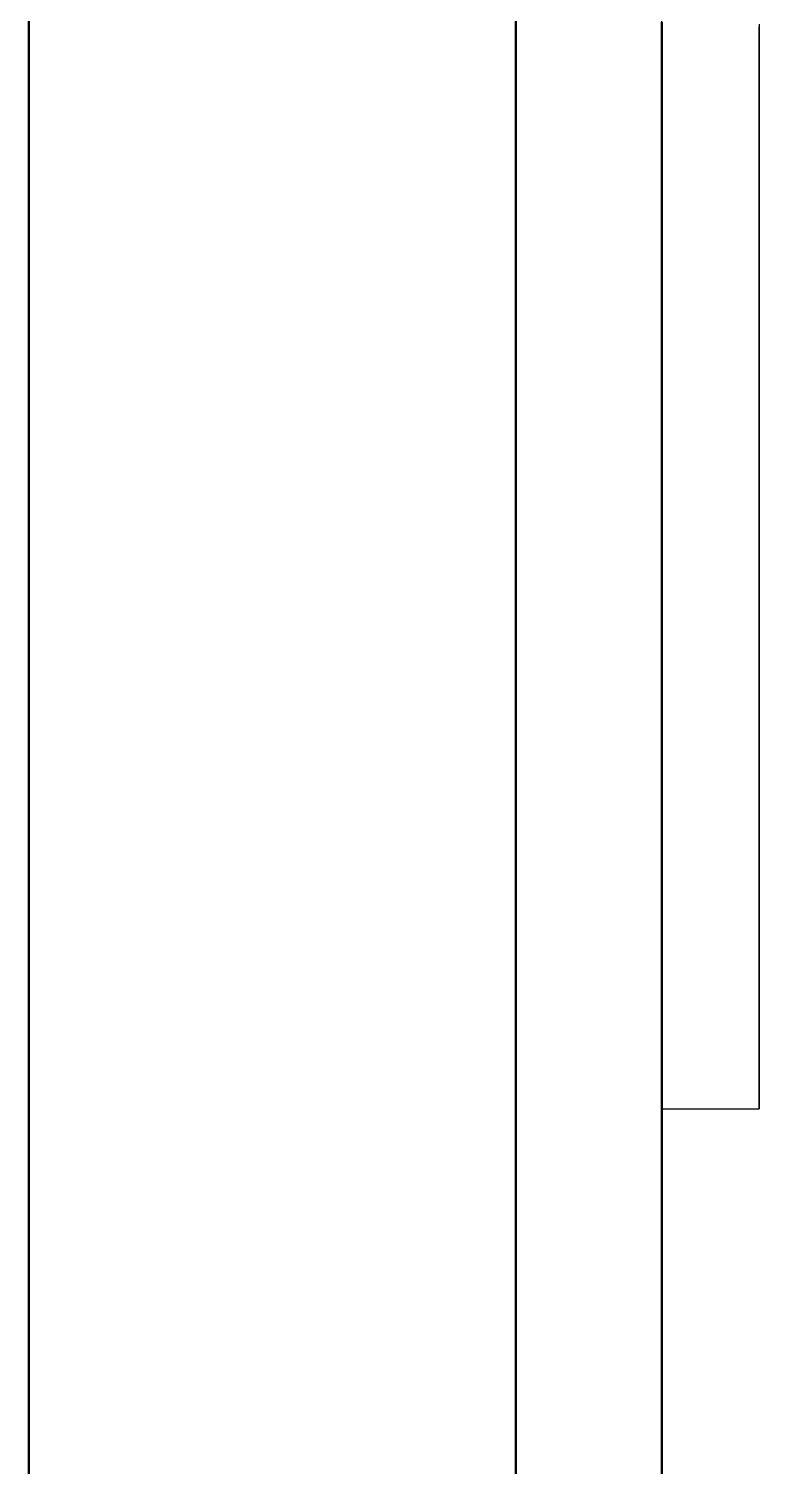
# Model space of a CAD drawing. Header units: millimetres. Extents: x 0 to 594, y 0 to 420.
# Drawn here: x 100.35 to 104.1, y 214.04 to 221.42 of the extents above; entities that cross this region are included whole.
import ezdxf

# ---------------------------------------------------------------- set-up
doc = ezdxf.new("R2010")
doc.units = ezdxf.units.MM
doc.linetypes.add('ISO02-TRAZOS', pattern=[3.75, 3, -0.75])
doc.layers.add('01-VISIBLE', color=7, linetype='CONTINUOUS', lineweight=50)
doc.layers.add('02-OCULTA', color=4, linetype='ISO02-TRAZOS', lineweight=25)

msp = doc.modelspace()

# ---------------------------------------------------------------- linework, layer by layer
at = {"layer": '01-VISIBLE'}
for p, q in [((102.85, 203.177), (102.85, 225.2755)), ((100.35, 206.6326), (100.35, 224.23))]:
    msp.add_line(p, q, dxfattribs=at)
msp.add_lwpolyline([(103.6, 221.45), (103.6, 221.4), (103.6, 221.35), (103.6, 221.3), (103.6, 221.25), (103.6, 221.2), (103.6, 221.15), (103.6, 221.1), (103.6, 221.05), (103.6, 221), (103.6, 220.95), (103.6, 220.9), (103.6, 220.85), (103.6, 220.8), (103.6, 220.75), (103.6, 220.7), (103.6, 220.65), (103.6, 220.6), (103.6, 220.55), (103.6, 220.5), (103.6, 220.45), (103.6, 220.4), (103.6, 220.35), (103.6, 220.3), (103.6, 220.25), (103.6, 220.2), (103.6, 220.15), (103.6, 220.1), (103.6, 220.05), (103.6, 220), (103.6, 219.95), (103.6, 219.9), (103.6, 219.85), (103.6, 219.8), (103.6, 219.75), (103.6, 219.7), (103.6, 219.65), (103.6, 219.6), (103.6, 219.55), (103.6, 219.5), (103.6, 219.45), (103.6, 219.4), (103.6, 219.35), (103.6, 219.3), (103.6, 219.25), (103.6, 219.2), (103.6, 219.15), (103.6, 219.1), (103.6, 219.05), (103.6, 219), (103.6, 218.95), (103.6, 218.9), (103.6, 218.85), (103.6, 218.8), (103.6, 218.75), (103.6, 218.7), (103.6, 218.65), (103.6, 218.6), (103.6, 218.55), (103.6, 218.5), (103.6, 218.45), (103.6, 218.4), (103.6, 218.35), (103.6, 218.3), (103.6, 218.25), (103.6, 218.2), (103.6, 218.15), (103.6, 218.1), (103.6, 218.05), (103.6, 218), (103.6, 217.95), (103.6, 217.9), (103.6, 217.85), (103.6, 217.8), (103.6, 217.75), (103.6, 217.7), (103.6, 217.65), (103.6, 217.6), (103.6, 217.55), (103.6, 217.5), (103.6, 217.45), (103.6, 217.4), (103.6, 217.35), (103.6, 217.3), (103.6, 217.25), (103.6, 217.2), (103.6, 217.15), (103.6, 217.1), (103.6, 217.05), (103.6, 217), (103.6, 216.95), (103.6, 216.9), (103.6, 216.85), (103.6, 216.8), (103.6, 216.75), (103.6, 216.7), (103.6, 216.65), (103.6, 216.6), (103.6, 216.55), (103.6, 216.5), (103.6, 216.45), (103.6, 216.4), (103.6, 216.35), (103.6, 216.3), (103.6, 216.25), (103.6, 216.2), (103.6, 216.15), (103.6, 216.1), (103.6, 216.05), (103.6, 216), (103.6, 215.95), (103.6, 215.9), (103.6, 215.85), (103.6, 215.8), (103.6, 215.75), (103.6, 215.7), (103.6, 215.65), (103.6, 215.6), (103.6, 215.55), (103.6, 215.5), (103.6, 215.45), (103.6, 215.4), (103.6, 215.35), (103.6, 215.3), (103.6, 215.25), (103.6, 215.2), (103.6, 215.15), (103.6, 215.1), (103.6, 215.05), (103.6, 215), (103.6, 214.95), (103.6, 214.9), (103.6, 214.85), (103.6, 214.8), (103.6, 214.75), (103.6, 214.7), (103.6, 214.65), (103.6, 214.6), (103.6, 214.55), (103.6, 214.5), (103.6, 214.45), (103.6, 214.4), (103.6, 214.35), (103.6, 214.3), (103.6, 214.25), (103.6, 214.2), (103.6, 214.15), (103.6, 214.1), (103.6, 214.05), (103.6, 214)], dxfattribs=at)
at = {"layer": '02-OCULTA'}
for p, q in [((100.35, 206.6326), (100.35, 226)), ((100.35, 206.6326), (100.35, 226)), ((100.35, 206.6326), (100.35, 226)), ((102.85, 203.177), (102.85, 226)), ((102.85, 203.177), (102.85, 226)), ((102.85, 203.177), (102.85, 226)), ((103.6, 215.875), (104.1, 215.875))]:
    msp.add_line(p, q, dxfattribs=at)
for points in [[(103.6, 214.0375), (103.6, 214.125), (103.6, 214.2125), (103.6, 214.3), (103.6, 214.3875), (103.6, 214.475), (103.6, 214.5625), (103.6, 214.65), (103.6, 214.7375), (103.6, 214.825), (103.6, 214.9125), (103.6, 215), (103.6, 215.0875), (103.6, 215.175), (103.6, 215.2625), (103.6, 215.35), (103.6, 215.4375), (103.6, 215.525), (103.6, 215.6125), (103.6, 215.7), (103.6, 215.7875), (103.6, 215.875), (103.6, 215.9625), (103.6, 216.05), (103.6, 216.1375), (103.6, 216.225), (103.6, 216.3125), (103.6, 216.4), (103.6, 216.4875), (103.6, 216.575), (103.6, 216.6625), (103.6, 216.75), (103.6, 216.8375), (103.6, 216.925), (103.6, 217.0125), (103.6, 217.1), (103.6, 217.1875), (103.6, 217.275), (103.6, 217.3625), (103.6, 217.45), (103.6, 217.5375), (103.6, 217.625), (103.6, 217.7125), (103.6, 217.8), (103.6, 217.8875), (103.6, 217.975), (103.6, 218.0625), (103.6, 218.15), (103.6, 218.2375), (103.6, 218.325), (103.6, 218.4125), (103.6, 218.5), (103.6, 218.5875), (103.6, 218.675), (103.6, 218.7625), (103.6, 218.85), (103.6, 218.9375), (103.6, 219.025), (103.6, 219.1125), (103.6, 219.2), (103.6, 219.2875), (103.6, 219.375), (103.6, 219.4625), (103.6, 219.55), (103.6, 219.6375), (103.6, 219.725), (103.6, 219.8125), (103.6, 219.9), (103.6, 219.9875), (103.6, 220.075), (103.6, 220.1625), (103.6, 220.25), (103.6, 220.3375), (103.6, 220.425), (103.6, 220.5125), (103.6, 220.6), (103.6, 220.6875), (103.6, 220.775), (103.6, 220.8625), (103.6, 220.95), (103.6, 221.0375), (103.6, 221.125), (103.6, 221.2125), (103.6, 221.3), (103.6, 221.3875), (103.6, 221.475)], [(103.6, 221.4395), (103.6, 221.3893), (103.6, 221.3392), (103.6, 221.2891), (103.6, 221.2389), (103.6, 221.1888), (103.6, 221.1387), (103.6, 221.0885), (103.6, 221.0384), (103.6, 220.9883), (103.6, 220.9381), (103.6, 220.888), (103.6, 220.8379), (103.6, 220.7878), (103.6, 220.7376), (103.6, 220.6875), (103.6, 220.6374), (103.6, 220.5872), (103.6, 220.5371), (103.6, 220.487), (103.6, 220.4368), (103.6, 220.3867), (103.6, 220.3366), (103.6, 220.2865), (103.6, 220.2363), (103.6, 220.1862), (103.6, 220.1361), (103.6, 220.0859), (103.6, 220.0358), (103.6, 219.9857), (103.6, 219.9355), (103.6, 219.8854), (103.6, 219.8353), (103.6, 219.7852), (103.6, 219.735), (103.6, 219.6849), (103.6, 219.6348), (103.6, 219.5846), (103.6, 219.5345), (103.6, 219.4844), (103.6, 219.4342), (103.6, 219.3841), (103.6, 219.334), (103.6, 219.2839), (103.6, 219.2337), (103.6, 219.1836), (103.6, 219.1335), (103.6, 219.0833), (103.6, 219.0332), (103.6, 218.9831), (103.6, 218.9329), (103.6, 218.8828), (103.6, 218.8327), (103.6, 218.7826), (103.6, 218.7324), (103.6, 218.6823), (103.6, 218.6322), (103.6, 218.582), (103.6, 218.5319), (103.6, 218.4818), (103.6, 218.4316), (103.6, 218.3815), (103.6, 218.3314), (103.6, 218.2812), (103.6, 218.2311), (103.6, 218.181), (103.6, 218.1309), (103.6, 218.0807), (103.6, 218.0306), (103.6, 217.9805), (103.6, 217.9303), (103.6, 217.8802), (103.6, 217.8301), (103.6, 217.7799), (103.6, 217.7298), (103.6, 217.6797), (103.6, 217.6296), (103.6, 217.5794), (103.6, 217.5293), (103.6, 217.4792), (103.6, 217.429), (103.6, 217.3789), (103.6, 217.3288), (103.6, 217.2786), (103.6, 217.2285), (103.6, 217.1784), (103.6, 217.1283), (103.6, 217.0781), (103.6, 217.028), (103.6, 216.9779), (103.6, 216.9277), (103.6, 216.8776), (103.6, 216.8275), (103.6, 216.7773), (103.6, 216.7272), (103.6, 216.6771), (103.6, 216.627), (103.6, 216.5768), (103.6, 216.5267), (103.6, 216.4766), (103.6, 216.4264), (103.6, 216.3763), (103.6, 216.3262), (103.6, 216.276), (103.6, 216.2259), (103.6, 216.1758), (103.6, 216.1256), (103.6, 216.0755), (103.6, 216.0254), (103.6, 215.9753), (103.6, 215.9251), (103.6, 215.875)], [(103.6, 215.875), (103.6, 215.925), (103.6, 215.975), (103.6, 216.025), (103.6, 216.075), (103.6, 216.125), (103.6, 216.175), (103.6, 216.225), (103.6, 216.275), (103.6, 216.325), (103.6, 216.375), (103.6, 216.425), (103.6, 216.475), (103.6, 216.525), (103.6, 216.575), (103.6, 216.625), (103.6, 216.675), (103.6, 216.725), (103.6, 216.775), (103.6, 216.825), (103.6, 216.875), (103.6, 216.925), (103.6, 216.975), (103.6, 217.025), (103.6, 217.075), (103.6, 217.125), (103.6, 217.175), (103.6, 217.225), (103.6, 217.275), (103.6, 217.325), (103.6, 217.375), (103.6, 217.425), (103.6, 217.475), (103.6, 217.525), (103.6, 217.575), (103.6, 217.625), (103.6, 217.675), (103.6, 217.725), (103.6, 217.775), (103.6, 217.825), (103.6, 217.875), (103.6, 217.925), (103.6, 217.975), (103.6, 218.025), (103.6, 218.075), (103.6, 218.125), (103.6, 218.175), (103.6, 218.225), (103.6, 218.275), (103.6, 218.325), (103.6, 218.375), (103.6, 218.425), (103.6, 218.475), (103.6, 218.525), (103.6, 218.575), (103.6, 218.625), (103.6, 218.675), (103.6, 218.725), (103.6, 218.775), (103.6, 218.825), (103.6, 218.875), (103.6, 218.925), (103.6, 218.975), (103.6, 219.025), (103.6, 219.075), (103.6, 219.125), (103.6, 219.175), (103.6, 219.225), (103.6, 219.275), (103.6, 219.325), (103.6, 219.375), (103.6, 219.425), (103.6, 219.475), (103.6, 219.525), (103.6, 219.575), (103.6, 219.625), (103.6, 219.675), (103.6, 219.725), (103.6, 219.775), (103.6, 219.825), (103.6, 219.875), (103.6, 219.925), (103.6, 219.975), (103.6, 220.025), (103.6, 220.075), (103.6, 220.125), (103.6, 220.175), (103.6, 220.225), (103.6, 220.275), (103.6, 220.325), (103.6, 220.375), (103.6, 220.425), (103.6, 220.475), (103.6, 220.525), (103.6, 220.575), (103.6, 220.625), (103.6, 220.675), (103.6, 220.725), (103.6, 220.775), (103.6, 220.825), (103.6, 220.875), (103.6, 220.925), (103.6, 220.975), (103.6, 221.025), (103.6, 221.075), (103.6, 221.125), (103.6, 221.175), (103.6, 221.225), (103.6, 221.275), (103.6, 221.325), (103.6, 221.375), (103.6, 221.425)], [(104.1, 221.4395), (104.1, 221.3893), (104.1, 221.3392), (104.1, 221.2891), (104.1, 221.2389), (104.1, 221.1888), (104.1, 221.1387), (104.1, 221.0885), (104.1, 221.0384), (104.1, 220.9883), (104.1, 220.9381), (104.1, 220.888), (104.1, 220.8379), (104.1, 220.7878), (104.1, 220.7376), (104.1, 220.6875), (104.1, 220.6374), (104.1, 220.5872), (104.1, 220.5371), (104.1, 220.487), (104.1, 220.4368), (104.1, 220.3867), (104.1, 220.3366), (104.1, 220.2865), (104.1, 220.2363), (104.1, 220.1862), (104.1, 220.1361), (104.1, 220.0859), (104.1, 220.0358), (104.1, 219.9857), (104.1, 219.9355), (104.1, 219.8854), (104.1, 219.8353), (104.1, 219.7852), (104.1, 219.735), (104.1, 219.6849), (104.1, 219.6348), (104.1, 219.5846), (104.1, 219.5345), (104.1, 219.4844), (104.1, 219.4342), (104.1, 219.3841), (104.1, 219.334), (104.1, 219.2839), (104.1, 219.2337), (104.1, 219.1836), (104.1, 219.1335), (104.1, 219.0833), (104.1, 219.0332), (104.1, 218.9831), (104.1, 218.9329), (104.1, 218.8828), (104.1, 218.8327), (104.1, 218.7826), (104.1, 218.7324), (104.1, 218.6823), (104.1, 218.6322), (104.1, 218.582), (104.1, 218.5319), (104.1, 218.4818), (104.1, 218.4316), (104.1, 218.3815), (104.1, 218.3314), (104.1, 218.2812), (104.1, 218.2311), (104.1, 218.181), (104.1, 218.1309), (104.1, 218.0807), (104.1, 218.0306), (104.1, 217.9805), (104.1, 217.9303), (104.1, 217.8802), (104.1, 217.8301), (104.1, 217.7799), (104.1, 217.7298), (104.1, 217.6797), (104.1, 217.6296), (104.1, 217.5794), (104.1, 217.5293), (104.1, 217.4792), (104.1, 217.429), (104.1, 217.3789), (104.1, 217.3288), (104.1, 217.2786), (104.1, 217.2285), (104.1, 217.1784), (104.1, 217.1283), (104.1, 217.0781), (104.1, 217.028), (104.1, 216.9779), (104.1, 216.9277), (104.1, 216.8776), (104.1, 216.8275), (104.1, 216.7773), (104.1, 216.7272), (104.1, 216.6771), (104.1, 216.627), (104.1, 216.5768), (104.1, 216.5267), (104.1, 216.4766), (104.1, 216.4264), (104.1, 216.3763), (104.1, 216.3262), (104.1, 216.276), (104.1, 216.2259), (104.1, 216.1758), (104.1, 216.1256), (104.1, 216.0755), (104.1, 216.0254), (104.1, 215.9753), (104.1, 215.9251), (104.1, 215.875)], [(104.1, 215.875), (104.1, 215.925), (104.1, 215.975), (104.1, 216.025), (104.1, 216.075), (104.1, 216.125), (104.1, 216.175), (104.1, 216.225), (104.1, 216.275), (104.1, 216.325), (104.1, 216.375), (104.1, 216.425), (104.1, 216.475), (104.1, 216.525), (104.1, 216.575), (104.1, 216.625), (104.1, 216.675), (104.1, 216.725), (104.1, 216.775), (104.1, 216.825), (104.1, 216.875), (104.1, 216.925), (104.1, 216.975), (104.1, 217.025), (104.1, 217.075), (104.1, 217.125), (104.1, 217.175), (104.1, 217.225), (104.1, 217.275), (104.1, 217.325), (104.1, 217.375), (104.1, 217.425), (104.1, 217.475), (104.1, 217.525), (104.1, 217.575), (104.1, 217.625), (104.1, 217.675), (104.1, 217.725), (104.1, 217.775), (104.1, 217.825), (104.1, 217.875), (104.1, 217.925), (104.1, 217.975), (104.1, 218.025), (104.1, 218.075), (104.1, 218.125), (104.1, 218.175), (104.1, 218.225), (104.1, 218.275), (104.1, 218.325), (104.1, 218.375), (104.1, 218.425), (104.1, 218.475), (104.1, 218.525), (104.1, 218.575), (104.1, 218.625), (104.1, 218.675), (104.1, 218.725), (104.1, 218.775), (104.1, 218.825), (104.1, 218.875), (104.1, 218.925), (104.1, 218.975), (104.1, 219.025), (104.1, 219.075), (104.1, 219.125), (104.1, 219.175), (104.1, 219.225), (104.1, 219.275), (104.1, 219.325), (104.1, 219.375), (104.1, 219.425), (104.1, 219.475), (104.1, 219.525), (104.1, 219.575), (104.1, 219.625), (104.1, 219.675), (104.1, 219.725), (104.1, 219.775), (104.1, 219.825), (104.1, 219.875), (104.1, 219.925), (104.1, 219.975), (104.1, 220.025), (104.1, 220.075), (104.1, 220.125), (104.1, 220.175), (104.1, 220.225), (104.1, 220.275), (104.1, 220.325), (104.1, 220.375), (104.1, 220.425), (104.1, 220.475), (104.1, 220.525), (104.1, 220.575), (104.1, 220.625), (104.1, 220.675), (104.1, 220.725), (104.1, 220.775), (104.1, 220.825), (104.1, 220.875), (104.1, 220.925), (104.1, 220.975), (104.1, 221.025), (104.1, 221.075), (104.1, 221.125), (104.1, 221.175), (104.1, 221.225), (104.1, 221.275), (104.1, 221.325), (104.1, 221.375), (104.1, 221.425)]]:
    msp.add_lwpolyline(points, dxfattribs=at)

doc.saveas('drawing.dxf')
